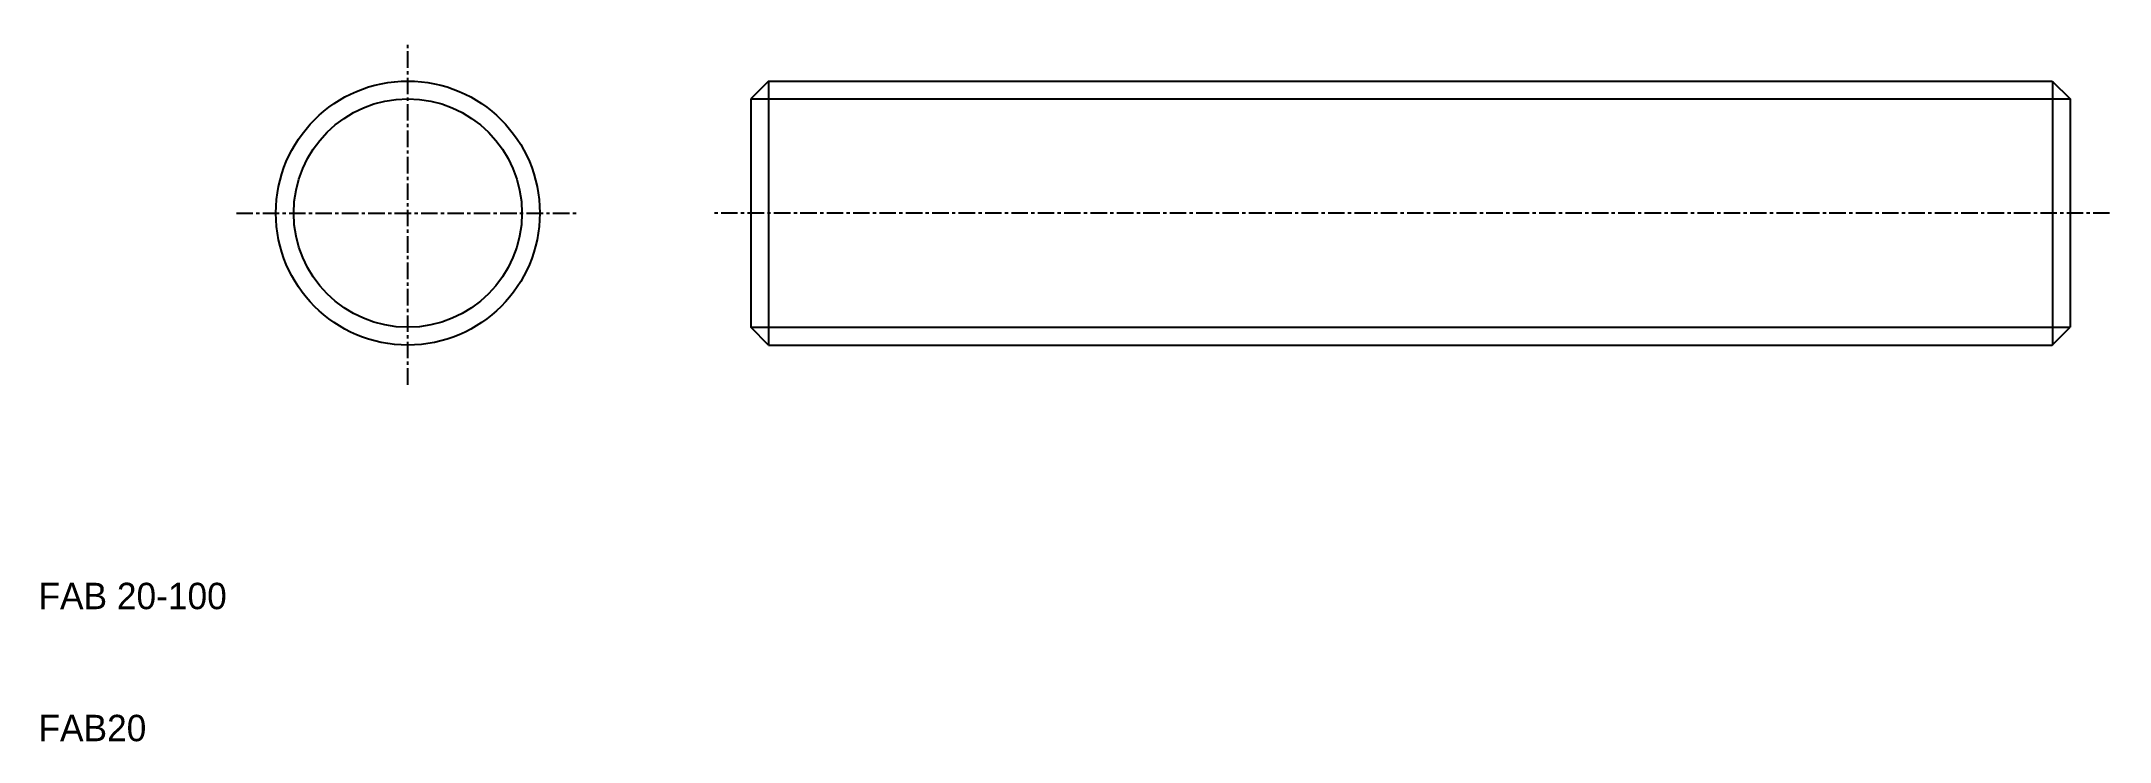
# Model space of a CAD drawing. Extents: x 10 to 167, y 10 to 63.
import ezdxf

# ---------------------------------------------------------------- set-up
doc = ezdxf.new("R2010")
doc.units = 0
doc.linetypes.add('CENTER', pattern=[2, 1.25, -0.25, 0.25, -0.25])
doc.layers.get('0').update_dxf_attribs({"linetype": 'CONTINUOUS'})
doc.layers.add('CENTER', color=1, linetype='CENTER')

msp = doc.modelspace()

# ---------------------------------------------------------------- linework, layer by layer
at = {"color": 7, "linetype": 'CONTINUOUS'}
for p, q in [((65.35, 60), (64, 58.65)), ((65.35, 60), (162.65, 60)), ((65.35, 60), (65.35, 40)), ((162.65, 60), (164, 58.65)), ((162.67, 60), (162.67, 40)), ((64, 58.65), (64, 41.35)), ((164, 58.65), (164, 41.35)), ((65.35, 40), (64, 41.35)), ((162.65, 40), (164, 41.35)), ((65.35, 40), (162.65, 40))]:
    msp.add_line(p, q, dxfattribs=at)
at = {"color": 3, "linetype": 'CONTINUOUS'}
for p, q in [((64, 58.65), (164, 58.65)), ((64, 41.35), (164, 41.35))]:
    msp.add_line(p, q, dxfattribs=at)
at = {"color": 7, "linetype": 'CONTINUOUS'}
msp.add_circle((38, 50), 10, dxfattribs=at)
at = {"color": 3, "linetype": 'CONTINUOUS'}
msp.add_circle((38, 50), 8.65, dxfattribs=at)
at = {"layer": 'CENTER', "color": 1, "linetype": 'CENTER'}
for p, q in [((38, 37), (38, 63)), ((25, 50), (51, 50)), ((167, 50), (61, 50))]:
    msp.add_line(p, q, dxfattribs=at)

# ---------------------------------------------------------------- texts
at = {"color": 7, "linetype": 'CONTINUOUS'}
for s, p in [('FAB 20-100', (10, 20)), ('FAB20', (10, 10))]:
    msp.add_text(s, height=2, dxfattribs=at).set_placement(p)

doc.saveas('drawing.dxf')
